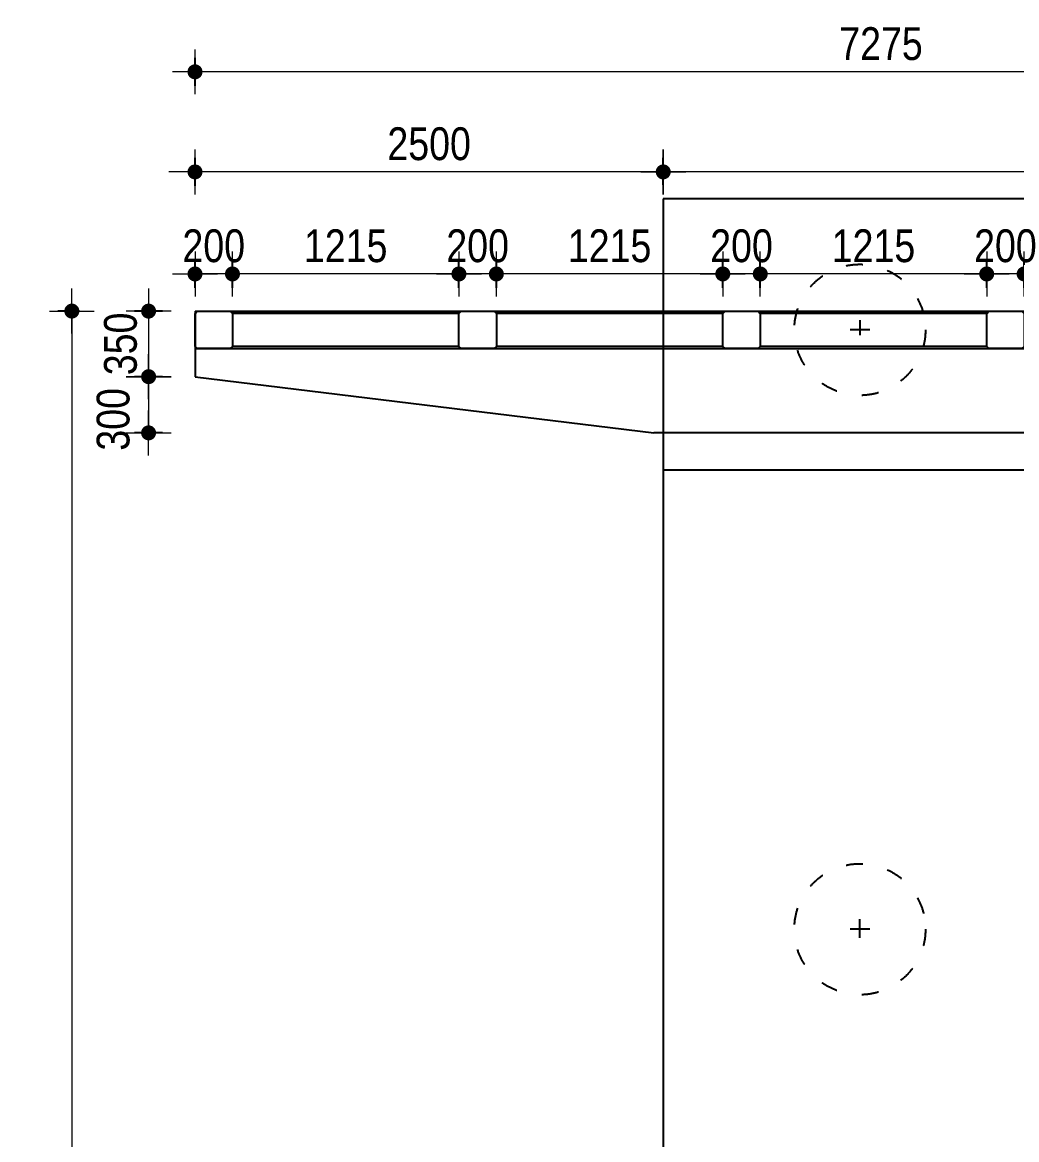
# Model space of a CAD drawing. Header units: millimetres. Extents: x -44822 to 222670, y -173707 to 25116.
# Drawn here: x -30698 to -25389, y 6827 to 12793 of the extents above; entities that cross this region are included whole.
import ezdxf

# ---------------------------------------------------------------- set-up
doc = ezdxf.new("R2010")
doc.units = ezdxf.units.MM
doc.header["$LTSCALE"] = 5
doc.header["$PDMODE"] = 2
doc.linetypes.add('ACAD_ISO03W100', pattern=[30, 12, -18])
for name, color, linetype in [('Abutment W Line', 200, 'Continuous'), ('Extra Line', 70, 'Continuous'), ('Pile', 11, 'Continuous'), ('Ralling', 6, 'Continuous')]:
    doc.layers.add(name, color=color, linetype=linetype)
doc.layers.add('Dimision', color=4, linetype='Continuous', lineweight=13)
doc.styles.get("Standard").update_dxf_attribs({"font": 'ARIALN.TTF'})
doc.dimstyles.new('ISO-125', dxfattribs={"dimtxt": 125, "dimasz": 1.2, "dimexe": 75, "dimexo": 75, "dimgap": 60, "dimtad": 1, "dimdec": 0, "dimtxsty": 'Standard', "dimblk": 'D_TIC', "dimcen": 52.5, "dimclrd": 256, "dimclre": 256, "dimclrt": 256, "dimadec": 0, "dimazin": 0, "dimtfac": 1, "dimtdec": 0, "dimtix": 1, "dimtmove": 0, "dimatfit": 3, "dimldrblk": 'DOT', "dimfxl": 75, "dimfxlon": 1, "dimlwd": -1, "dimarcsym": 0})

# ---------------------------------------------------------------- blocks, each defined once
blk = doc.blocks.new('D_TIC')
at = {"layer": 'Dimision', "ltscale": 5}
for p, q in [((0, 60), (0, -60)), ((-60, 0), (60, 0))]:
    blk.add_line(p, q, dxfattribs=at)
at = {"layer": 'Dimision', "ltscale": 5, "const_width": 20}
blk.add_lwpolyline([(-10, 0, 1), (10, 0, 1)], format="xyb", close=True, dxfattribs=at)
blk = doc.blocks.new('*D30')
at = {"layer": 'Defpoints', "color": 0, "lineweight": 50, "ltscale": 5, "transparency": 16777216}
for p in [(-30317.5, 11250.7), (-30433.6, 1450.7), (-30197.5, 1450.7)]:
    blk.add_point(p, dxfattribs=at)
at = {"layer": 'Dimision', "lineweight": -2, "ltscale": 5, "transparency": 16777216}
for p, q in [((-30392.5, 11250.7), (-30508.6, 11250.7)), ((-30358.6, 1450.7), (-30508.6, 1450.7))]:
    blk.add_line(p, q, dxfattribs=at)
at = {"layer": 'Dimision', "ltscale": 5, "transparency": 16777216}
blk.add_line((-30433.6, 11248.7), (-30433.6, 1452.7), dxfattribs=at)
at = {"layer": 'Dimision', "ltscale": 5, "transparency": 16777216, "xscale": 2, "yscale": 2, "zscale": 2}
for p, rotation in [((-30433.6, 11250.7), 90), ((-30433.6, 1450.7), 270)]:
    blk.add_blockref('D_TIC', p, dxfattribs=dict(at, rotation=rotation))
at = {"layer": 'Dimision', "ltscale": 5, "transparency": 16777216, "insert": (-30583, 6350.7), "char_height": 175, "attachment_point": 5, "rotation": 90}
blk.add_mtext('9800', dxfattribs=at)
blk = doc.blocks.new('_Dot')
at = {"color": 0, "linetype": 'ByBlock', "lineweight": -2}
blk.add_line((-0.5, 0), (-1, 0), dxfattribs=at)
at = {"color": 0, "linetype": 'ByBlock', "const_width": 0.5}
blk.add_lwpolyline([(-0.25, 0, 1), (0.25, 0, 1)], format="xyb", close=True, dxfattribs=at)
blk = doc.blocks.new('*D50')
at = {"layer": 'Defpoints', "color": 0, "lineweight": 50, "ltscale": 5, "transparency": 16777216}
for p in [(-29775.9, 11994.1), (-27275.9, 11850.7), (-29775.9, 11420.8)]:
    blk.add_point(p, dxfattribs=at)
at = {"layer": 'Dimision', "lineweight": -2, "ltscale": 5, "transparency": 16777216}
for p, q in [((-29775.9, 11919.1), (-29775.9, 12069.1)), ((-27275.9, 11925.7), (-27275.9, 12069.1))]:
    blk.add_line(p, q, dxfattribs=at)
at = {"layer": 'Dimision', "ltscale": 5, "transparency": 16777216}
blk.add_line((-27277.9, 11994.1), (-29773.9, 11994.1), dxfattribs=at)
at = {"layer": 'Dimision', "ltscale": 5, "transparency": 16777216, "xscale": 2, "yscale": 2, "zscale": 2, "rotation": 180}
blk.add_blockref('D_TIC', (-29775.9, 11994.1), dxfattribs=at)
at = {"layer": 'Dimision', "ltscale": 5, "transparency": 16777216, "xscale": 2, "yscale": 2, "zscale": 2}
blk.add_blockref('D_TIC', (-27275.9, 11994.1), dxfattribs=at)
at = {"layer": 'Dimision', "ltscale": 5, "transparency": 16777216, "insert": (-28525.9, 12143.4), "char_height": 175, "attachment_point": 5}
blk.add_mtext('2500', dxfattribs=at)
blk = doc.blocks.new('*D51')
at = {"layer": 'Defpoints', "color": 0, "lineweight": 50, "ltscale": 5, "transparency": 16777216}
for p in [(-27275.9, 11994.1), (-27275.9, 11850.7), (-22830.9, 11850.7)]:
    blk.add_point(p, dxfattribs=at)
at = {"layer": 'Dimision', "lineweight": -2, "ltscale": 5, "transparency": 16777216}
for p, q in [((-27275.9, 11925.7), (-27275.9, 12069.1)), ((-22830.9, 11925.7), (-22830.9, 12069.1))]:
    blk.add_line(p, q, dxfattribs=at)
at = {"layer": 'Dimision', "ltscale": 5, "transparency": 16777216}
blk.add_line((-22832.9, 11994.1), (-27273.9, 11994.1), dxfattribs=at)
at = {"layer": 'Dimision', "ltscale": 5, "transparency": 16777216, "xscale": 2, "yscale": 2, "zscale": 2, "rotation": 180}
blk.add_blockref('D_TIC', (-27275.9, 11994.1), dxfattribs=at)
at = {"layer": 'Dimision', "ltscale": 5, "transparency": 16777216, "xscale": 2, "yscale": 2, "zscale": 2}
blk.add_blockref('D_TIC', (-22830.9, 11994.1), dxfattribs=at)
at = {"layer": 'Dimision', "ltscale": 5, "transparency": 16777216, "insert": (-25053.4, 12143.4), "char_height": 175, "attachment_point": 5}
blk.add_mtext('4425', dxfattribs=at)
blk = doc.blocks.new('*D3')
at = {"layer": 'Defpoints', "color": 0, "lineweight": 50, "ltscale": 5, "transparency": 16777216}
for p in [(-29775.9, 12528.4), (-29775.9, 12117.3), (-22480.9, 12160.5)]:
    blk.add_point(p, dxfattribs=at)
at = {"layer": 'Dimision', "lineweight": -2, "ltscale": 5, "transparency": 16777216}
for p, q in [((-29775.9, 12453.4), (-29775.9, 12603.4)), ((-22480.9, 12453.4), (-22480.9, 12603.4))]:
    blk.add_line(p, q, dxfattribs=at)
at = {"layer": 'Dimision', "ltscale": 5, "transparency": 16777216}
blk.add_line((-22482.9, 12528.4), (-29773.9, 12528.4), dxfattribs=at)
at = {"layer": 'Dimision', "ltscale": 5, "transparency": 16777216, "xscale": 2, "yscale": 2, "zscale": 2, "rotation": 180}
blk.add_blockref('D_TIC', (-29775.9, 12528.4), dxfattribs=at)
at = {"layer": 'Dimision', "ltscale": 5, "transparency": 16777216, "xscale": 2, "yscale": 2, "zscale": 2}
blk.add_blockref('D_TIC', (-22480.9, 12528.4), dxfattribs=at)
at = {"layer": 'Dimision', "ltscale": 5, "transparency": 16777216, "insert": (-26113.4, 12677.8), "char_height": 175, "attachment_point": 5}
blk.add_mtext('7275', dxfattribs=at)
blk = doc.blocks.new('*D43')
at = {"layer": 'Defpoints', "color": 0, "lineweight": 50, "ltscale": 5, "transparency": 16777216}
for p in [(-29775.9, 11449.2), (-29575.9, 11296.2), (-29775.9, 11250.7)]:
    blk.add_point(p, dxfattribs=at)
at = {"layer": 'Dimision', "lineweight": -2, "ltscale": 5, "transparency": 16777216}
for p, q in [((-29775.9, 11374.2), (-29775.9, 11524.2)), ((-29575.9, 11374.2), (-29575.9, 11524.2))]:
    blk.add_line(p, q, dxfattribs=at)
at = {"layer": 'Dimision', "ltscale": 5, "transparency": 16777216}
for p, q in [((-29777.9, 11449.2), (-29779.9, 11449.2)), ((-29575.9, 11449.2), (-29775.9, 11449.2)), ((-29573.9, 11449.2), (-29571.9, 11449.2))]:
    blk.add_line(p, q, dxfattribs=at)
at = {"layer": 'Dimision', "ltscale": 5, "transparency": 16777216, "xscale": 2, "yscale": 2, "zscale": 2}
blk.add_blockref('D_TIC', (-29775.9, 11449.2), dxfattribs=at)
at = {"layer": 'Dimision', "ltscale": 5, "transparency": 16777216, "xscale": 2, "yscale": 2, "zscale": 2, "rotation": 180}
blk.add_blockref('D_TIC', (-29575.9, 11449.2), dxfattribs=at)
at = {"layer": 'Dimision', "ltscale": 5, "transparency": 16777216, "insert": (-29675.9, 11598.6), "char_height": 175, "attachment_point": 5}
blk.add_mtext('200', dxfattribs=at)
blk = doc.blocks.new('*D166')
at = {"layer": 'Defpoints', "color": 0, "lineweight": 50, "ltscale": 5, "transparency": 16777216}
for p in [(-29775.9, 11250.7), (-30023.8, 10900.7), (-29775.9, 10900.7)]:
    blk.add_point(p, dxfattribs=at)
at = {"layer": 'Dimision', "lineweight": -2, "ltscale": 5, "transparency": 16777216}
for p, q in [((-29948.8, 11250.7), (-30098.8, 11250.7)), ((-29948.8, 10900.7), (-30098.8, 10900.7))]:
    blk.add_line(p, q, dxfattribs=at)
at = {"layer": 'Dimision', "ltscale": 5, "transparency": 16777216}
for p, q in [((-30023.8, 11252.7), (-30023.8, 11254.7)), ((-30023.8, 11250.7), (-30023.8, 10900.7)), ((-30023.8, 10898.7), (-30023.8, 10896.7))]:
    blk.add_line(p, q, dxfattribs=at)
at = {"layer": 'Dimision', "ltscale": 5, "transparency": 16777216, "xscale": 2, "yscale": 2, "zscale": 2}
for p, rotation in [((-30023.8, 11250.7), 270), ((-30023.8, 10900.7), 90)]:
    blk.add_blockref('D_TIC', p, dxfattribs=dict(at, rotation=rotation))
at = {"layer": 'Dimision', "ltscale": 5, "transparency": 16777216, "insert": (-30173.2, 11075.7), "char_height": 175, "attachment_point": 5, "rotation": 90}
blk.add_mtext('350', dxfattribs=at)
blk = doc.blocks.new('*D167')
at = {"layer": 'Defpoints', "color": 0, "lineweight": 50, "ltscale": 5, "transparency": 16777216}
for p in [(-29775.9, 10900.7), (-30023.8, 10600.7), (-27275.9, 10600.7)]:
    blk.add_point(p, dxfattribs=at)
at = {"layer": 'Dimision', "lineweight": -2, "ltscale": 5, "transparency": 16777216}
for p, q in [((-29948.8, 10900.7), (-30098.8, 10900.7)), ((-29948.8, 10600.7), (-30098.8, 10600.7))]:
    blk.add_line(p, q, dxfattribs=at)
at = {"layer": 'Dimision', "ltscale": 5, "transparency": 16777216}
for p, q in [((-30023.8, 10902.7), (-30023.8, 10904.7)), ((-30023.8, 10900.7), (-30023.8, 10600.7)), ((-30023.8, 10598.7), (-30023.8, 10596.7))]:
    blk.add_line(p, q, dxfattribs=at)
at = {"layer": 'Dimision', "ltscale": 5, "transparency": 16777216, "xscale": 2, "yscale": 2, "zscale": 2}
for p, rotation in [((-30023.8, 10900.7), 270), ((-30023.8, 10600.7), 90)]:
    blk.add_blockref('D_TIC', p, dxfattribs=dict(at, rotation=rotation))
at = {"layer": 'Dimision', "ltscale": 5, "transparency": 16777216, "insert": (-30212.3, 10672.8), "char_height": 175, "attachment_point": 5, "rotation": 90}
blk.add_mtext('300', dxfattribs=at)
blk = doc.blocks.new('*U249')
at = {"layer": 'Ralling'}
blk.add_lwpolyline([(12, -200), (188, -200), (200, -188), (200, -12), (188, 0), (12, 0), (0, -12), (0, -188)], close=True, dxfattribs=at)
blk = doc.blocks.new('*U250')
at = {"layer": 'Dimision', "color": 0, "linetype": 'ByBlock', "lineweight": -2, "transparency": 16777216}
for p in [(-27028.9, 11250.7), (-25619.9, 11250.7), (-24210.9, 11250.7), (-22801.9, 11250.7), (-21392.9, 11250.7), (-19983.9, 11250.7)]:
    blk.add_blockref('*U249', p, dxfattribs=at)
blk = doc.blocks.new('*D252')
at = {"layer": 'Defpoints', "color": 0, "lineweight": 50, "transparency": 16777216}
for p in [(-25348.9, 11449.2), (-25348.9, 11238.7), (-24139.9, 11238.7)]:
    blk.add_point(p, dxfattribs=at)
at = {"layer": 'Dimision', "lineweight": -2, "transparency": 16777216}
for p, q in [((-25348.9, 11374.2), (-25348.9, 11524.2)), ((-24139.9, 11374.2), (-24139.9, 11524.2))]:
    blk.add_line(p, q, dxfattribs=at)
at = {"layer": 'Dimision', "transparency": 16777216}
blk.add_line((-24141.9, 11449.2), (-25346.9, 11449.2), dxfattribs=at)
at = {"layer": 'Dimision', "transparency": 16777216, "xscale": 2, "yscale": 2, "zscale": 2, "rotation": 180}
blk.add_blockref('D_TIC', (-25348.9, 11449.2), dxfattribs=at)
at = {"layer": 'Dimision', "transparency": 16777216, "xscale": 2, "yscale": 2, "zscale": 2}
blk.add_blockref('D_TIC', (-24139.9, 11449.2), dxfattribs=at)
at = {"layer": 'Dimision', "lineweight": 50, "transparency": 16777216, "insert": (-24744.4, 11598.6), "char_height": 175, "attachment_point": 5}
blk.add_mtext('1215', dxfattribs=at)
blk = doc.blocks.new('*D253')
at = {"layer": 'Defpoints', "color": 0, "lineweight": 50, "transparency": 16777216}
for p in [(-25548.9, 11449.2), (-25548.9, 11238.7), (-25348.9, 11238.7)]:
    blk.add_point(p, dxfattribs=at)
at = {"layer": 'Dimision', "lineweight": -2, "transparency": 16777216}
for p, q in [((-25548.9, 11374.2), (-25548.9, 11524.2)), ((-25348.9, 11374.2), (-25348.9, 11524.2))]:
    blk.add_line(p, q, dxfattribs=at)
at = {"layer": 'Dimision', "transparency": 16777216}
for p, q in [((-25550.9, 11449.2), (-25552.9, 11449.2)), ((-25348.9, 11449.2), (-25548.9, 11449.2)), ((-25346.9, 11449.2), (-25344.9, 11449.2))]:
    blk.add_line(p, q, dxfattribs=at)
at = {"layer": 'Dimision', "transparency": 16777216, "xscale": 2, "yscale": 2, "zscale": 2}
blk.add_blockref('D_TIC', (-25548.9, 11449.2), dxfattribs=at)
at = {"layer": 'Dimision', "transparency": 16777216, "xscale": 2, "yscale": 2, "zscale": 2, "rotation": 180}
blk.add_blockref('D_TIC', (-25348.9, 11449.2), dxfattribs=at)
at = {"layer": 'Dimision', "lineweight": 50, "transparency": 16777216, "insert": (-25448.9, 11598.6), "char_height": 175, "attachment_point": 5}
blk.add_mtext('200', dxfattribs=at)
blk = doc.blocks.new('*D254')
at = {"layer": 'Defpoints', "color": 0, "lineweight": 50, "transparency": 16777216}
for p in [(-26757.9, 11449.2), (-26757.9, 11238.7), (-25548.9, 11238.7)]:
    blk.add_point(p, dxfattribs=at)
at = {"layer": 'Dimision', "lineweight": -2, "transparency": 16777216}
for p, q in [((-26757.9, 11374.2), (-26757.9, 11524.2)), ((-25548.9, 11374.2), (-25548.9, 11524.2))]:
    blk.add_line(p, q, dxfattribs=at)
at = {"layer": 'Dimision', "transparency": 16777216}
blk.add_line((-25550.9, 11449.2), (-26755.9, 11449.2), dxfattribs=at)
at = {"layer": 'Dimision', "transparency": 16777216, "xscale": 2, "yscale": 2, "zscale": 2, "rotation": 180}
blk.add_blockref('D_TIC', (-26757.9, 11449.2), dxfattribs=at)
at = {"layer": 'Dimision', "transparency": 16777216, "xscale": 2, "yscale": 2, "zscale": 2}
blk.add_blockref('D_TIC', (-25548.9, 11449.2), dxfattribs=at)
at = {"layer": 'Dimision', "lineweight": 50, "transparency": 16777216, "insert": (-26153.4, 11598.6), "char_height": 175, "attachment_point": 5}
blk.add_mtext('1215', dxfattribs=at)
blk = doc.blocks.new('*D255')
at = {"layer": 'Defpoints', "color": 0, "lineweight": 50, "transparency": 16777216}
for p in [(-26957.9, 11449.2), (-26957.9, 11238.7), (-26757.9, 11238.7)]:
    blk.add_point(p, dxfattribs=at)
at = {"layer": 'Dimision', "lineweight": -2, "transparency": 16777216}
for p, q in [((-26957.9, 11374.2), (-26957.9, 11524.2)), ((-26757.9, 11374.2), (-26757.9, 11524.2))]:
    blk.add_line(p, q, dxfattribs=at)
at = {"layer": 'Dimision', "transparency": 16777216}
for p, q in [((-26959.9, 11449.2), (-26961.9, 11449.2)), ((-26757.9, 11449.2), (-26957.9, 11449.2)), ((-26755.9, 11449.2), (-26753.9, 11449.2))]:
    blk.add_line(p, q, dxfattribs=at)
at = {"layer": 'Dimision', "transparency": 16777216, "xscale": 2, "yscale": 2, "zscale": 2}
blk.add_blockref('D_TIC', (-26957.9, 11449.2), dxfattribs=at)
at = {"layer": 'Dimision', "transparency": 16777216, "xscale": 2, "yscale": 2, "zscale": 2, "rotation": 180}
blk.add_blockref('D_TIC', (-26757.9, 11449.2), dxfattribs=at)
at = {"layer": 'Dimision', "lineweight": 50, "transparency": 16777216, "insert": (-26857.9, 11598.6), "char_height": 175, "attachment_point": 5}
blk.add_mtext('200', dxfattribs=at)
blk = doc.blocks.new('*D256')
at = {"layer": 'Defpoints', "color": 0, "lineweight": 50, "transparency": 16777216}
for p in [(-28166.9, 11449.2), (-28166.9, 11238.7), (-26957.9, 11238.7)]:
    blk.add_point(p, dxfattribs=at)
at = {"layer": 'Dimision', "lineweight": -2, "transparency": 16777216}
for p, q in [((-28166.9, 11374.2), (-28166.9, 11524.2)), ((-26957.9, 11374.2), (-26957.9, 11524.2))]:
    blk.add_line(p, q, dxfattribs=at)
at = {"layer": 'Dimision', "transparency": 16777216}
blk.add_line((-26959.9, 11449.2), (-28164.9, 11449.2), dxfattribs=at)
at = {"layer": 'Dimision', "transparency": 16777216, "xscale": 2, "yscale": 2, "zscale": 2, "rotation": 180}
blk.add_blockref('D_TIC', (-28166.9, 11449.2), dxfattribs=at)
at = {"layer": 'Dimision', "transparency": 16777216, "xscale": 2, "yscale": 2, "zscale": 2}
blk.add_blockref('D_TIC', (-26957.9, 11449.2), dxfattribs=at)
at = {"layer": 'Dimision', "lineweight": 50, "transparency": 16777216, "insert": (-27562.4, 11598.6), "char_height": 175, "attachment_point": 5}
blk.add_mtext('1215', dxfattribs=at)
blk = doc.blocks.new('*D257')
at = {"layer": 'Defpoints', "color": 0, "lineweight": 50, "transparency": 16777216}
for p in [(-28366.9, 11449.2), (-28366.9, 11238.7), (-28166.9, 11238.7)]:
    blk.add_point(p, dxfattribs=at)
at = {"layer": 'Dimision', "lineweight": -2, "transparency": 16777216}
for p, q in [((-28366.9, 11374.2), (-28366.9, 11524.2)), ((-28166.9, 11374.2), (-28166.9, 11524.2))]:
    blk.add_line(p, q, dxfattribs=at)
at = {"layer": 'Dimision', "transparency": 16777216}
for p, q in [((-28368.9, 11449.2), (-28370.9, 11449.2)), ((-28166.9, 11449.2), (-28366.9, 11449.2)), ((-28164.9, 11449.2), (-28162.9, 11449.2))]:
    blk.add_line(p, q, dxfattribs=at)
at = {"layer": 'Dimision', "transparency": 16777216, "xscale": 2, "yscale": 2, "zscale": 2}
blk.add_blockref('D_TIC', (-28366.9, 11449.2), dxfattribs=at)
at = {"layer": 'Dimision', "transparency": 16777216, "xscale": 2, "yscale": 2, "zscale": 2, "rotation": 180}
blk.add_blockref('D_TIC', (-28166.9, 11449.2), dxfattribs=at)
at = {"layer": 'Dimision', "lineweight": 50, "transparency": 16777216, "insert": (-28266.9, 11598.6), "char_height": 175, "attachment_point": 5}
blk.add_mtext('200', dxfattribs=at)
blk = doc.blocks.new('*D258')
at = {"layer": 'Defpoints', "color": 0, "lineweight": 50, "transparency": 16777216}
for p in [(-29575.9, 11449.2), (-29575.9, 11238.7), (-28366.9, 11238.7)]:
    blk.add_point(p, dxfattribs=at)
at = {"layer": 'Dimision', "lineweight": -2, "transparency": 16777216}
for p, q in [((-29575.9, 11374.2), (-29575.9, 11524.2)), ((-28366.9, 11374.2), (-28366.9, 11524.2))]:
    blk.add_line(p, q, dxfattribs=at)
at = {"layer": 'Dimision', "transparency": 16777216}
blk.add_line((-28368.9, 11449.2), (-29573.9, 11449.2), dxfattribs=at)
at = {"layer": 'Dimision', "transparency": 16777216, "xscale": 2, "yscale": 2, "zscale": 2, "rotation": 180}
blk.add_blockref('D_TIC', (-29575.9, 11449.2), dxfattribs=at)
at = {"layer": 'Dimision', "transparency": 16777216, "xscale": 2, "yscale": 2, "zscale": 2}
blk.add_blockref('D_TIC', (-28366.9, 11449.2), dxfattribs=at)
at = {"layer": 'Dimision', "lineweight": 50, "transparency": 16777216, "insert": (-28971.4, 11598.6), "char_height": 175, "attachment_point": 5}
blk.add_mtext('1215', dxfattribs=at)

msp = doc.modelspace()

# ---------------------------------------------------------------- linework, layer by layer
at = {"layer": 'Abutment W Line', "ltscale": 5}
for p, q in [((-29775.9, 11250.7), (-29775.9, 10900.7)), ((-22830.9, 10600.7), (-27325.9, 10600.7)), ((-22830.9, 10400.7), (-27275.9, 10400.7))]:
    msp.add_line(p, q, dxfattribs=at)
at = {"layer": 'Abutment W Line'}
msp.add_line((-29775.9, 10900.7), (-27325.9, 10600.7), dxfattribs=at)
at = {"layer": 'Dimision'}
msp.add_line((-29825.9, 11994.1), (-29915.9, 11994.1), dxfattribs=at)
at = {"layer": 'Extra Line'}
for p, q in [((-27275.9, 11850.7), (-27275.9, 850.7)), ((-20500.9, 11850.7), (-27275.9, 11850.7)), ((-26225.9, 11203.2), (-26225.9, 11123.2)), ((-26173.4, 11150.7), (-26278.4, 11150.7)), ((-26225.9, 7904.3), (-26225.9, 8003.4)), ((-26173.4, 7950.9), (-26278.4, 7950.9)), ((-26173.4, 7950.9), (-26278.4, 7950.9))]:
    msp.add_line(p, q, dxfattribs=at)
at = {"layer": 'Pile', "linetype": 'ACAD_ISO03W100', "ltscale": 1.5}
for centre in [(-26225.9, 11150.7), (-26225.9, 7950.4)]:
    msp.add_circle(centre, 350, dxfattribs=at)
at = {"layer": 'Ralling'}
for p, q in [((-29775.9, 11250.7), (-22480.9, 11250.7)), ((-28366.9, 11238.7), (-29575.9, 11238.7)), ((-26957.9, 11238.7), (-28166.9, 11238.7)), ((-25548.9, 11238.7), (-26757.9, 11238.7)), ((-29775.9, 11050.7), (-22480.9, 11050.7)), ((-28366.9, 11062.7), (-29575.9, 11062.7)), ((-26957.9, 11062.7), (-28166.9, 11062.7)), ((-25548.9, 11062.7), (-26757.9, 11062.7))]:
    msp.add_line(p, q, dxfattribs=at)

# ---------------------------------------------------------------- block references
at = {"layer": 'Dimision', "color": 2, "lineweight": 50, "xscale": -1}
msp.add_blockref('*U250', (-49559.8, 0), dxfattribs=at)

# ---------------------------------------------------------------- dimensions: what is measured, and where the dimension line sits
at = {"layer": 'Dimision', "ltscale": 5}
dim = msp.add_linear_dim(base=(-29775.9, 12528.4), p1=(-22480.9, 12160.5), p2=(-29775.9, 12117.3), angle=180, text='7275', dimstyle='ISO-125', override={"dimtxt": 175, "dimasz": 2}, dxfattribs=at)
dim.commit()
dim.dimension.update_dxf_attribs({"geometry": '*D3', "text_midpoint": (-26113.4, 12528.4), "dimtype": 160})
for base, p1, p2, angle, picture, middle in [((-29775.9, 11994.1), (-27275.9, 11850.7), (-29775.9, 11420.8), 180, '*D50', (-28525.9, 12143.4)), ((-29775.9, 11449.2), (-29575.9, 11296.2), (-29775.9, 11250.7), 180, '*D43', (-29675.9, 11598.6)), ((-30433.6, 1450.7), (-30317.5, 11250.7), (-30197.5, 1450.7), 90, '*D30', (-30583, 6350.7)), ((-30023.8, 10900.7), (-29775.9, 11250.7), (-29775.9, 10900.7), 90, '*D166', (-30173.2, 11075.7))]:
    dim = msp.add_linear_dim(base=base, p1=p1, p2=p2, angle=angle, dimstyle='ISO-125', override={"dimtxt": 175, "dimasz": 2}, dxfattribs=at)
    dim.commit()
    dim.dimension.update_dxf_attribs({"geometry": picture, "text_midpoint": middle})
dim = msp.add_linear_dim(base=(-27275.9, 11994.1), p1=(-22830.9, 11850.7), p2=(-27275.9, 11850.7), angle=180, text='4425', dimstyle='ISO-125', override={"dimtxt": 175, "dimasz": 2}, dxfattribs=at)
dim.commit()
dim.dimension.update_dxf_attribs({"geometry": '*D51', "text_midpoint": (-25053.4, 12143.4)})
at = {"layer": 'Dimision', "color": 2, "lineweight": 50}
for base, p1, p2, picture, middle in [((-29575.9, 11449.2), (-28366.9, 11238.7), (-29575.9, 11238.7), '*D258', (-28971.4, 11598.6)), ((-28166.9, 11449.2), (-26957.9, 11238.7), (-28166.9, 11238.7), '*D256', (-27562.4, 11598.6)), ((-26757.9, 11449.2), (-25548.9, 11238.7), (-26757.9, 11238.7), '*D254', (-26153.4, 11598.6)), ((-25348.9, 11449.2), (-24139.9, 11238.7), (-25348.9, 11238.7), '*D252', (-24744.4, 11598.6))]:
    dim = msp.add_linear_dim(base=base, p1=p1, p2=p2, angle=180, text='1215', dimstyle='ISO-125', override={"dimtxt": 175, "dimasz": 2, "dimtmove": 1}, dxfattribs=at)
    dim.commit()
    dim.dimension.update_dxf_attribs({"geometry": picture, "text_midpoint": middle})
for base, p1, p2, picture, middle in [((-28366.9, 11449.2), (-28166.9, 11238.7), (-28366.9, 11238.7), '*D257', (-28266.9, 11598.6)), ((-26957.9, 11449.2), (-26757.9, 11238.7), (-26957.9, 11238.7), '*D255', (-26857.9, 11598.6)), ((-25548.9, 11449.2), (-25348.9, 11238.7), (-25548.9, 11238.7), '*D253', (-25448.9, 11598.6))]:
    dim = msp.add_linear_dim(base=base, p1=p1, p2=p2, angle=180, dimstyle='ISO-125', override={"dimtxt": 175, "dimasz": 2, "dimtmove": 1}, dxfattribs=at)
    dim.commit()
    dim.dimension.update_dxf_attribs({"geometry": picture, "text_midpoint": middle})
at = {"layer": 'Dimision', "ltscale": 5}
dim = msp.add_linear_dim(base=(-30023.8, 10600.7), p1=(-29775.9, 10900.7), p2=(-27275.9, 10600.7), angle=90, dimstyle='ISO-125', override={"dimtxt": 175, "dimasz": 2, "dimgap": 200, "dimtmove": 2}, dxfattribs=at)
dim.commit()
dim.dimension.update_dxf_attribs({"geometry": '*D167', "text_midpoint": (-30212.3, 10672.8), "dimtype": 160})

doc.saveas('drawing.dxf')
